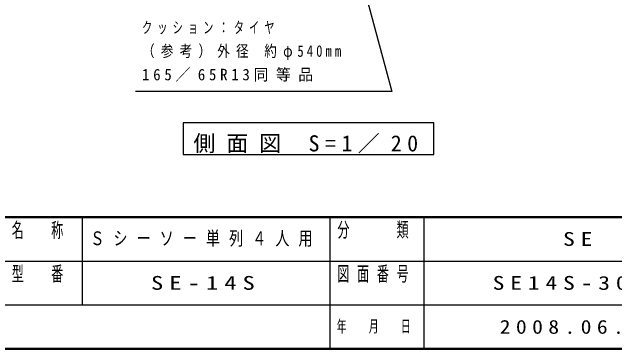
# Model space of a CAD drawing. Units: millimetres at full size, with parts at other scales. Extents: x -7816 to 0, y -1239 to 5340.
# Drawn here: x -3713 to -1791, y 0 to 1073 of the extents above; entities that cross this region are included whole.
import ezdxf

# ---------------------------------------------------------------- set-up
doc = ezdxf.new("R2010")
doc.units = ezdxf.units.MM
doc.layers.add('A3図枠', color=7, linetype='Continuous', lineweight=25)
doc.layers.add('補助', color=2, linetype='Continuous', lineweight=13)
doc.layers.add('図面プロファイル', color=7, linetype='Continuous')
doc.styles.add('ＭＳ ゴシック', font='')
doc.styles.get('ＭＳ ゴシック').set_extended_font_data('MS Gothic')

msp = doc.modelspace()

# ---------------------------------------------------------------- linework, layer by layer
at = {"layer": 'A3図枠', "lineweight": 50}
for p, q in [((-7700, 420), (0, 420)), ((-7700, 0), (0, 0))]:
    msp.add_line(p, q, dxfattribs=at)
at = {"layer": 'A3図枠'}
for p, q in [((-3490, 420), (-3490, 140)), ((-2400, 420), (-2400, 0))]:
    msp.add_line(p, q, dxfattribs=at)
at = {"layer": 'A3図枠', "color": 211}
for p, q in [((-2700, 420), (-2700, 0)), ((-3750, 280), (-1400, 280)), ((-4850, 140), (0, 140))]:
    msp.add_line(p, q, dxfattribs=at)
at = {"layer": '補助', "lineweight": 25}
for p, q in [((-2722.471, 1640.044), (-2502.741, 820)), ((-2602.741, 820), (-3320.015, 820)), ((-2502.741, 820), (-2602.741, 820))]:
    msp.add_line(p, q, dxfattribs=at)
msp.add_lwpolyline([(-3168, 720), (-3168, 620), (-2368, 620), (-2368, 720)], close=True, dxfattribs=at)

# ---------------------------------------------------------------- texts
at = {"layer": 'A3図枠', "color": 4, "style": 'ＭＳ ゴシック'}
for s, insert, char_height, attachment_point in [('\\T1.64;\\W0.6;名\u3000称', (-3620, 402.055), 46.92, 2), ('\\T1.64;\\W0.6;分\u3000\u3000類', (-2550, 403.333), 46.92, 2), ('\\T1.64;\\W0.6;型\u3000番', (-3620, 263.333), 46.92, 2), ('\\T1.64;\\W0.6;図面番号', (-2550, 263.333), 46.92, 2), ('\\T1.64;\\W0.6;年\u3000月\u3000日', (-2550, 70), 38.12, 5)]:
    msp.add_mtext(s, dxfattribs=dict(at, insert=insert, char_height=char_height, attachment_point=attachment_point))
at = {"layer": '図面プロファイル', "char_height": 43.99, "attachment_point": 5, "style": 'ＭＳ ゴシック'}
for s, insert in [('\\T1.64;\\W0.75;Ｓシーソー単列４人用', (-3095, 350)), ('\\T1.5;\\W1.25;SE', (-1900, 350)), ('\\T1.5;\\W1.3;SE-14S', (-3095, 210)), ('\\T1.5;\\W1.25;SE14S-301I', (-1900, 210)), ('\\T1.5;\\W1.15;2008.06.10', (-1900, 70))]:
    msp.add_mtext(s, dxfattribs=dict(at, insert=insert))
at = {"layer": '補助', "style": 'ＭＳ ゴシック'}
for s, insert, char_height, attachment_point in [('\\T1.5;\\W0.65;クッション：タイヤ', (-3298.812, 1042.5), 36.66, 1), ('\\T1.5;\\W0.8;（参考）外径\\~約φ540mm', (-3298.812, 967.5), 36.66, 1), ('\\T1.5;\\W0.95;165／65R13同等品', (-3298.812, 892.5), 36.66, 1), ('\\T1.5;側面図\\~S=1／20', (-2768, 623.333), 51.32, 8)]:
    msp.add_mtext(s, dxfattribs=dict(at, insert=insert, char_height=char_height, attachment_point=attachment_point))

doc.saveas('drawing.dxf')
